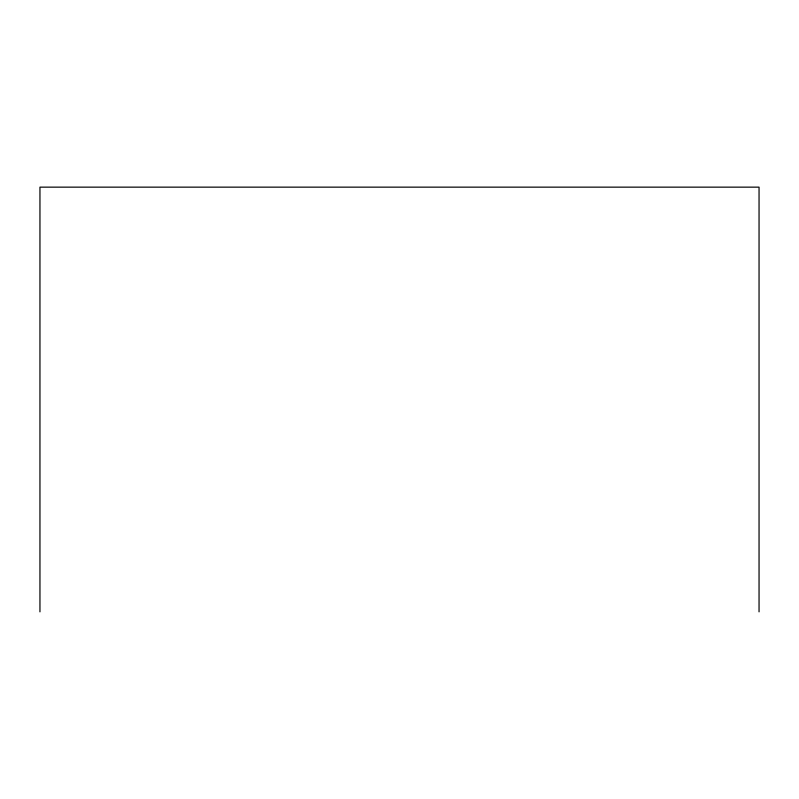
<?xml version="1.0" encoding="UTF-8"?>
<svg xmlns="http://www.w3.org/2000/svg" width="799" height="799" viewBox="0 0 799 799"><rect width="100%" height="100%" fill="white"/><g stroke="black" fill="none" stroke-linecap="round" stroke-linejoin="round"><path stroke-width="1.2" d="M759.05 611.854L759.05 187.146L39.95 187.146L39.95 611.854"/></g></svg>
